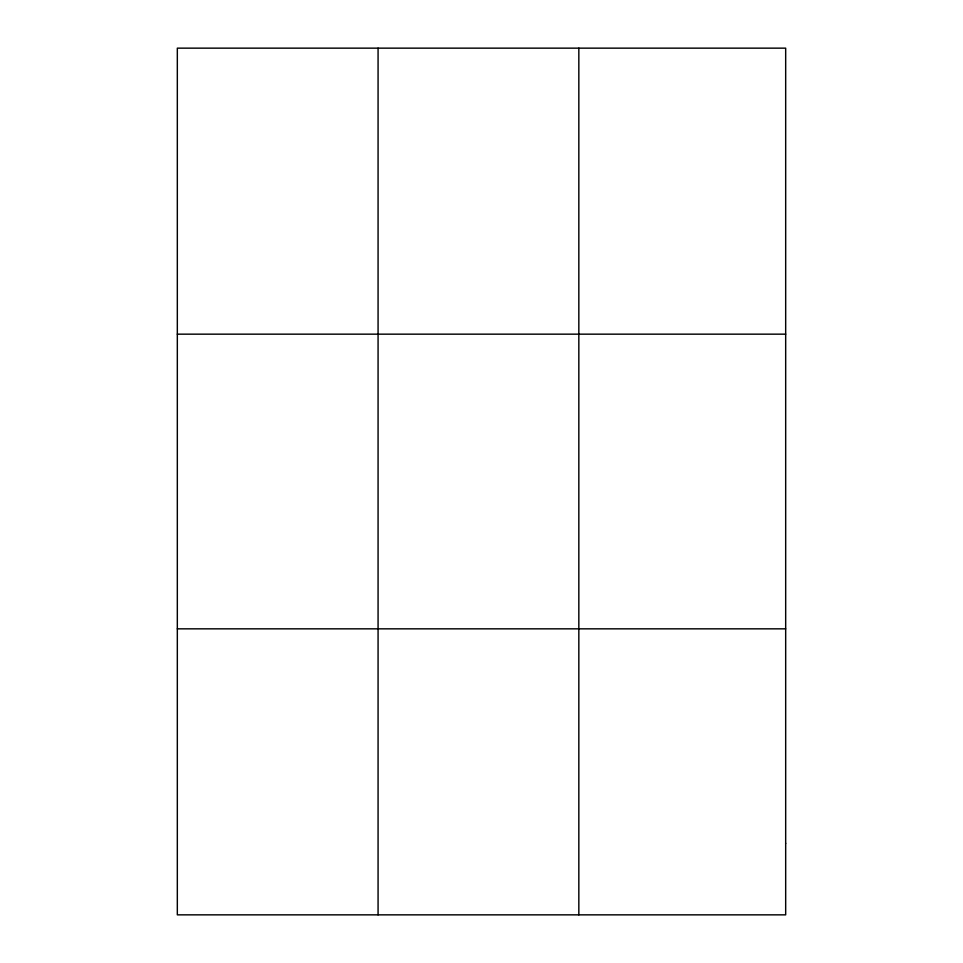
<?xml version="1.0" encoding="UTF-8"?>
<svg xmlns="http://www.w3.org/2000/svg" width="963" height="963" viewBox="0 0 963 963"><rect width="100%" height="100%" fill="white"/><g stroke="black" fill="none" stroke-linecap="round" stroke-linejoin="round"><path stroke-width="1.44" d="M378.074 914.85L378.074 48.15M578.835 914.85L578.835 48.15M177.324 334.161L785.676 334.161M177.324 628.839L785.676 628.839M785.676 843.347L785.676 914.85L177.324 914.85L177.324 48.15L785.676 48.15L785.676 843.347"/></g></svg>
